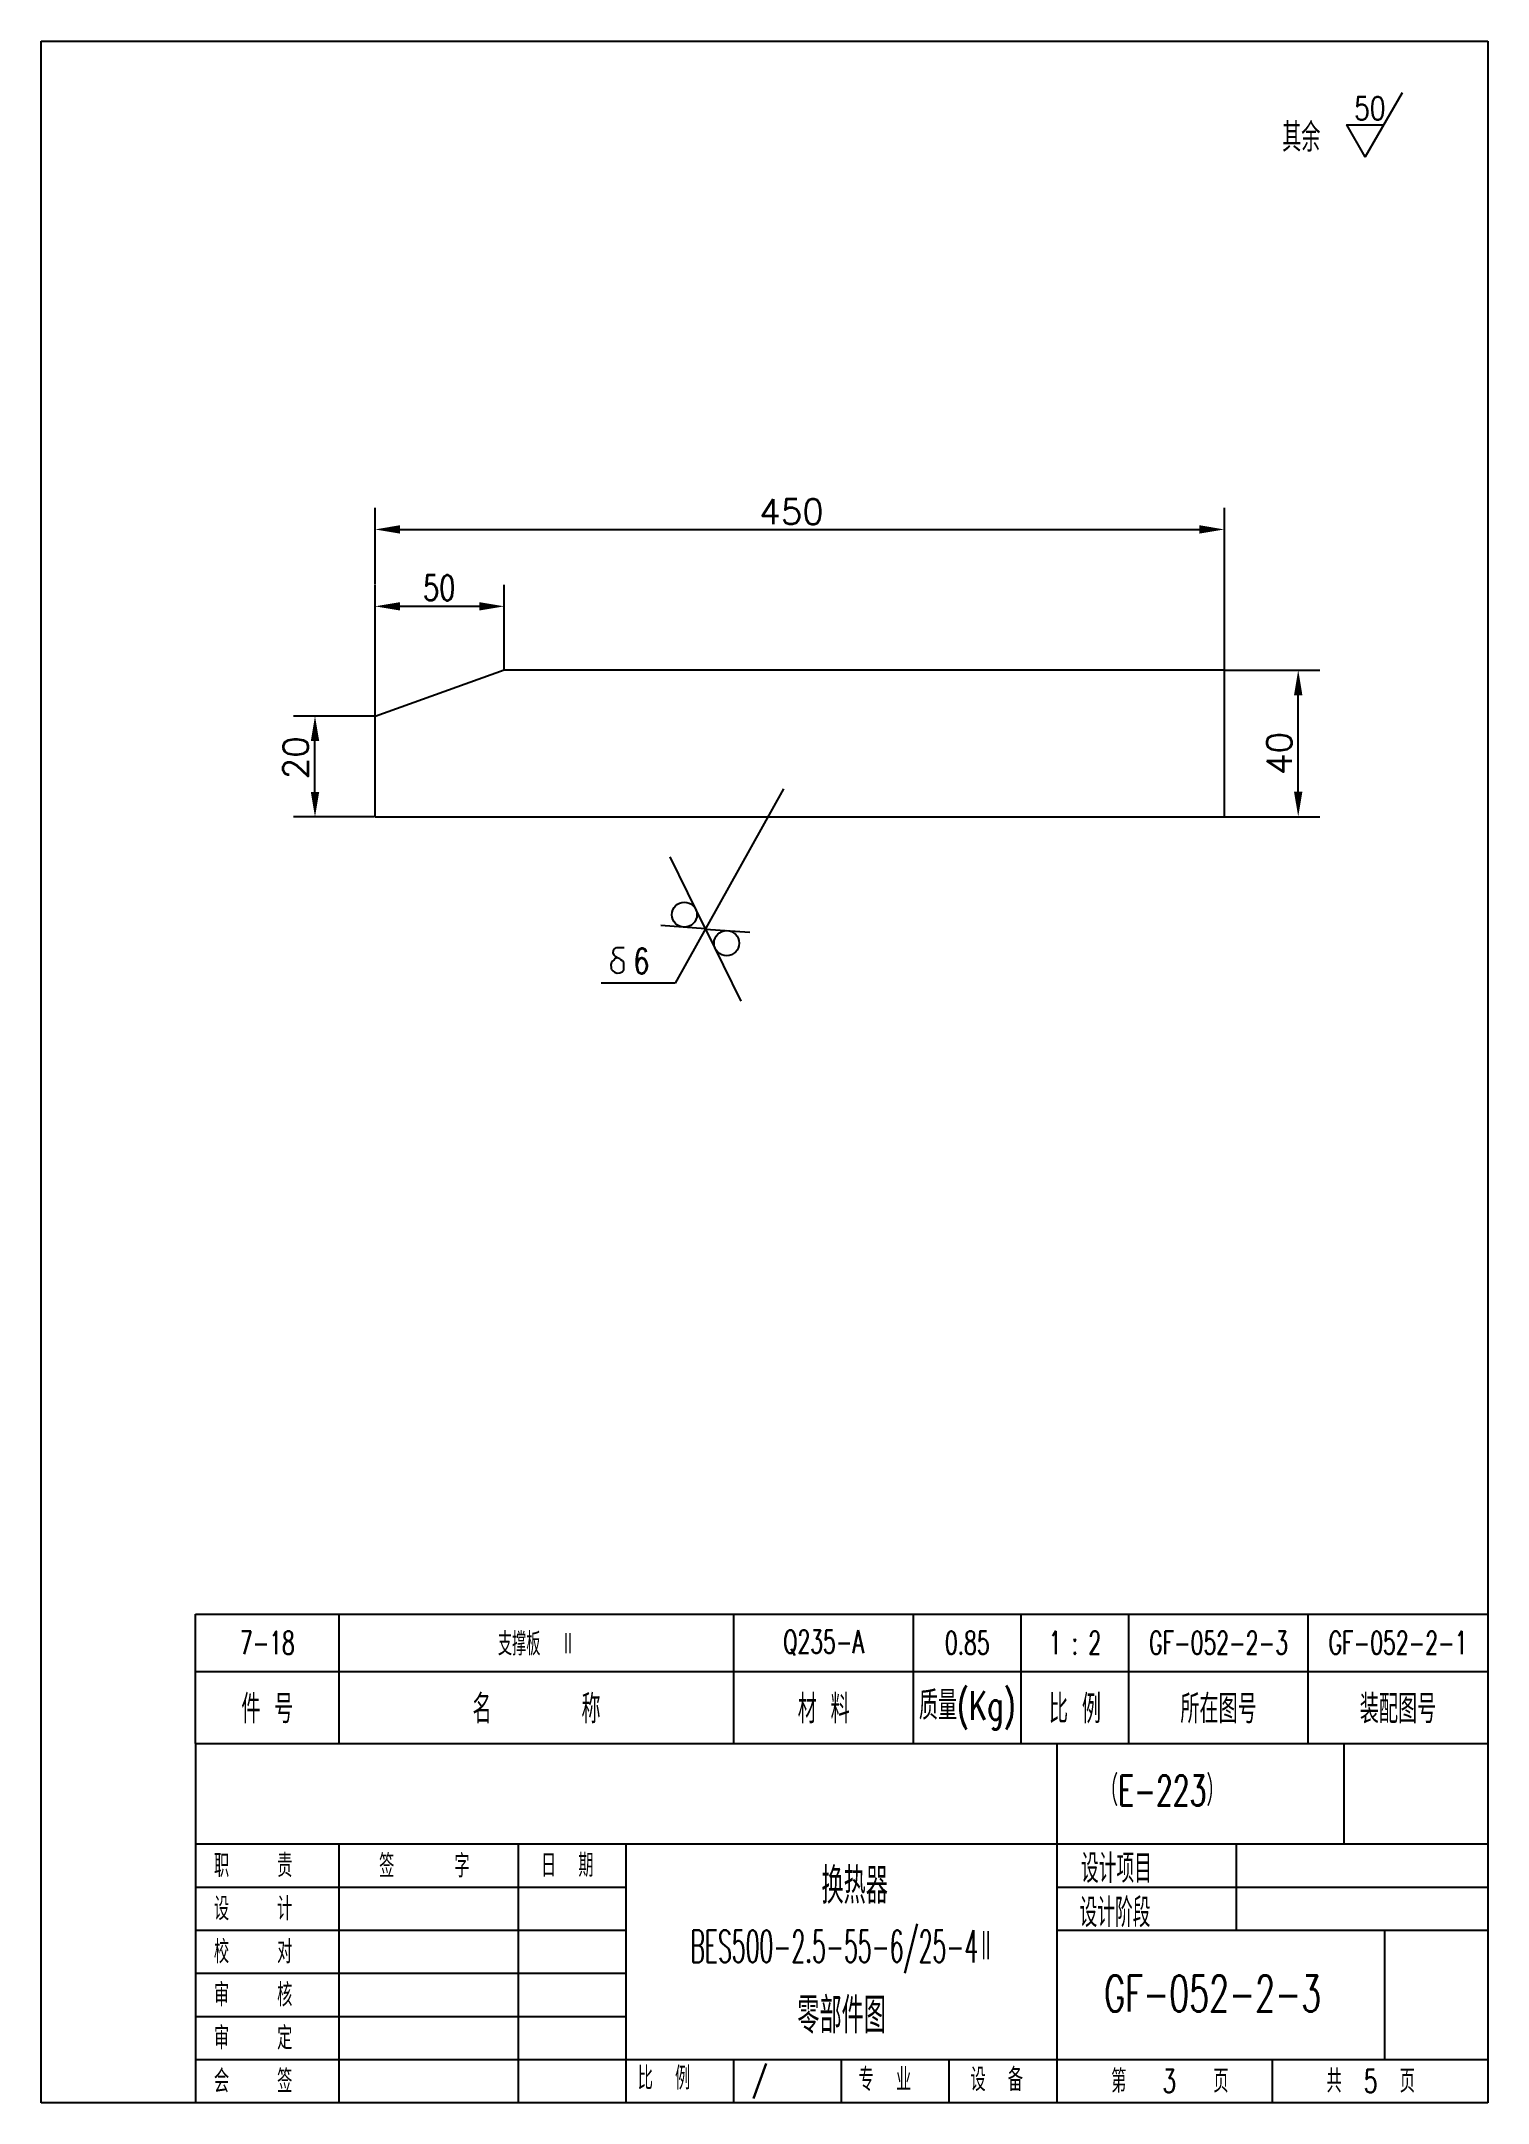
# Model space of a CAD drawing. Extents: x 32 to 234, y 7 to 294.
import ezdxf
from ezdxf.enums import TextEntityAlignment as Align

# ---------------------------------------------------------------- set-up
doc = ezdxf.new("R2010")
doc.units = 0
doc.header["$LTSCALE"] = 10
doc.header["$MEASUREMENT"] = 0
doc.layers.get('0').update_dxf_attribs({"linetype": 'CONTINUOUS'})
doc.layers.add('CDR_DWG1', color=4, linetype='CONTINUOUS')
doc.styles.add('HZ', font='romans', dxfattribs={"width": 0.7, "bigfont": 'hz'})

msp = doc.modelspace()

# ---------------------------------------------------------------- linework, layer by layer
for p, q in [((32.49, 7.42), (32.49, 294.42)), ((32.49, 294.42), (233.99, 294.42)), ((78.99, 218.81), (78.99, 229.45)), ((197.3, 206.93), (197.3, 229.45)), ((82.49, 226.45), (194.64, 226.45)), ((78.99, 200.45), (78.99, 218.75)), ((97, 206.93), (97, 218.75)), ((82.49, 215.75), (94.35, 215.75)), ((197.36, 206.87), (210.59, 206.87)), ((207.59, 189.95), (207.59, 204.19)), ((78.92, 200.45), (67.63, 200.45)), ((70.63, 189.67), (70.63, 197.43)), ((135.89, 190.34), (120.82, 163.3)), ((78.92, 186.45), (67.63, 186.45)), ((197.36, 186.45), (210.59, 186.45)), ((125.01, 170.85), (120.11, 180.88)), ((125.01, 170.85), (118.82, 171.29)), ((125.03, 170.82), (131.22, 170.38)), ((125.03, 170.82), (129.93, 160.79)), ((112.3, 166.55), (112.07, 166.36)), ((112.17, 167.49), (112.19, 167.85)), ((112.3, 167.17), (112.17, 167.49)), ((112.19, 167.85), (112.32, 168.04)), ((112.53, 166.95), (112.3, 167.17)), ((112.45, 166.71), (112.3, 166.55)), ((112.32, 168.04), (112.61, 168.23)), ((112.79, 166.79), (112.45, 166.71)), ((112.85, 166.77), (112.53, 166.95)), ((112.61, 168.23), (112.85, 168.26)), ((112.85, 168.26), (113.68, 168.26)), ((113.07, 166.67), (112.85, 166.77)), ((113.25, 166.55), (113.07, 166.67)), ((113.45, 166.38), (113.25, 166.55)), ((111.95, 166.14), (111.86, 165.9)), ((111.86, 165.9), (111.9, 165.37)), ((111.9, 165.37), (111.93, 165.2)), ((111.93, 165.2), (112.1, 164.98)), ((112.07, 166.36), (111.95, 166.14)), ((112.1, 164.98), (112.36, 164.81)), ((112.36, 164.81), (112.74, 164.69)), ((112.74, 164.69), (113.11, 164.72)), ((113.11, 164.72), (113.41, 164.84)), ((113.41, 164.84), (113.63, 165.12)), ((113.63, 166.14), (113.45, 166.38)), ((113.65, 165.82), (113.63, 166.14)), ((113.63, 165.12), (113.65, 165.82)), ((120.82, 163.3), (110.48, 163.3)), ((53.99, 67.45), (233.99, 67.45)), ((53.99, 57.45), (233.99, 57.45)), ((173.99, 7.45), (173.99, 57.45)), ((213.99, 43.45), (213.99, 57.45)), ((53.99, 43.45), (233.99, 43.45)), ((73.99, 7.45), (73.99, 43.45)), ((98.99, 7.45), (98.99, 43.45)), ((113.99, 7.45), (113.99, 43.45)), ((198.99, 31.45), (198.99, 43.45)), ((198.99, 31.45), (198.99, 43.45)), ((53.99, 37.45), (113.99, 37.45)), ((173.99, 37.45), (233.99, 37.45)), ((53.99, 31.45), (113.99, 31.45)), ((173.99, 31.45), (233.99, 31.45)), ((219.61, 31.45), (219.61, 13.45)), ((53.99, 25.45), (113.99, 25.45)), ((53.99, 19.45), (113.99, 19.45)), ((53.99, 13.45), (233.99, 13.45)), ((128.99, 7.45), (128.99, 13.45)), ((143.99, 7.45), (143.99, 13.45)), ((158.99, 7.45), (158.99, 13.45)), ((203.99, 7.45), (203.99, 13.45))]:
    msp.add_line(p, q)
msp.add_lwpolyline([(222.08, 287.24), (216.93, 278.31), (214.36, 282.78), (219.51, 282.78)])
for centre in [(122.09, 172.82), (127.97, 168.85)]:
    msp.add_circle(centre, 1.75)
for points in [[(82.49, 225.87), (82.49, 227.04), (78.99, 226.45)], [(193.8, 225.87), (193.8, 227.04), (197.3, 226.45)], [(82.49, 215.16), (82.49, 216.33), (78.99, 215.75)], [(93.5, 215.16), (93.5, 216.33), (97, 215.75)], [(208.17, 203.37), (207, 203.37), (207.59, 206.87)], [(71.22, 196.98), (70.05, 196.98), (70.63, 200.48)], [(71.22, 189.92), (70.05, 189.92), (70.63, 186.42)], [(208.17, 189.95), (207, 189.95), (207.59, 186.45)]]:
    msp.add_solid(points)
at = {"layer": 'CDR_DWG1'}
for p, q in [((233.99, 294.42), (233.99, 7.42)), ((97, 206.87), (78.99, 200.39)), ((197.3, 206.87), (97, 206.87)), ((197.3, 186.45), (197.3, 206.87)), ((78.99, 186.45), (78.99, 200.39)), ((78.99, 186.45), (197.3, 186.45)), ((53.99, 75.45), (233.99, 75.45)), ((53.99, 57.45), (53.99, 75.45)), ((73.99, 57.45), (73.99, 75.45)), ((128.99, 57.45), (128.99, 75.45)), ((153.99, 57.45), (153.99, 75.45)), ((168.99, 57.45), (168.99, 75.45)), ((183.99, 57.45), (183.99, 75.45)), ((208.99, 57.45), (208.99, 75.45)), ((53.99, 57.45), (233.99, 57.45)), ((53.99, 57.45), (53.99, 7.42)), ((173.99, 7.45), (173.99, 57.45)), ((233.99, 7.42), (32.49, 7.42))]:
    msp.add_line(p, q, dxfattribs=at)

# ---------------------------------------------------------------- texts
at = {"style": 'HZ'}
for s, height, width, p in [('50', 3.2, 0.8, (215.37, 283.48)), ('其余', 4, 0.7, (205.36, 279.03)), ('6', 3.5, 0.75, (114.97, 164.61)), ('（E-223）', 4.2, 0.65, (179.92, 48.78)), ('职    责', 3.2, 0.7, (56.55, 38.83)), ('签     字', 3.2, 0.7, (79.56, 38.78)), ('日  期', 3.2, 0.7, (102.11, 38.87)), ('设计项目', 4, 0.65, (177.33, 38.03)), ('设    计', 3.2, 0.7, (56.55, 32.83)), ('设计阶段', 4, 0.65, (177.13, 31.88)), ('校    对', 3.2, 0.7, (56.55, 26.83)), ('审    核', 3.2, 0.7, (56.55, 20.83)), ('GF-052-2-3', 5, 0.65, (180.55, 20.12)), ('审    定', 3.2, 0.7, (56.55, 14.83)), ('会    签', 3.2, 0.7, (56.55, 8.83)), ('比  例', 3.2, 0.7, (115.58, 9.25)), ('/', 3.2, 0.7, (131.54, 9.07)), ('专  业', 3.2, 0.7, (146.35, 9.05)), ('设  备', 3.2, 0.7, (161.93, 9.04)), ('第   3   页', 3.2, 0.7, (181.53, 8.84)), ('共  5  页', 3.2, 0.7, (211.53, 8.84))]:
    msp.add_text(s, height=height, dxfattribs=dict(at, width=width)).set_placement(p)
msp.add_text('450 ', height=3.5, dxfattribs=at).set_placement((138.2, 227.17), align=Align.CENTER)
at = {"style": 'HZ', "width": 0.75}
msp.add_text('50', height=3.5, dxfattribs=at).set_placement((87.93, 216.58), align=Align.CENTER)
at = {"style": 'HZ'}
for s, p in [(' 20', (69.7, 193.47)), ('40 ', (206.7, 196.47))]:
    msp.add_text(s, height=3.5, rotation=90, dxfattribs=at).set_placement(p, align=Align.CENTER)
for s, height, width, p in [('7-18', 3.2, 0.65, (63.99, 71.45)), ('支撑板  Ⅱ', 3.2, 0.65, (101.49, 71.45)), ('Q235-A', 3.2, 0.65, (141.49, 71.45)), ('0.85', 3.2, 0.65, (161.49, 71.45)), ('1 : 2', 3.2, 0.65, (176.49, 71.45)), ('GF-052-2-3', 3.2, 0.65, (196.49, 71.45)), ('GF-052-2-1', 3.2, 0.65, (221.49, 71.45)), ('件 号', 4, 0.7, (63.99, 62.45)), ('名      称', 4, 0.7, (101.49, 62.45)), ('材 料', 4, 0.7, (141.49, 62.45)), ('质量(Kg)', 4, 0.7, (161.49, 62.45)), ('比 例', 4, 0.7, (176.49, 62.45)), ('所在图号', 4, 0.7, (196.49, 62.45)), ('装配图号', 4, 0.7, (221.49, 62.45)), ('换热器', 5, 0.65, (145.81, 37.88)), ('BES500-2.5-55-6/25-4Ⅱ', 4.5, 0.5, (144.03, 28.88)), ('零部件图', 5, 0.65, (143.99, 19.82))]:
    msp.add_text(s, height=height, dxfattribs=dict(at, width=width)).set_placement(p, align=Align.MIDDLE)

doc.saveas('drawing.dxf')
